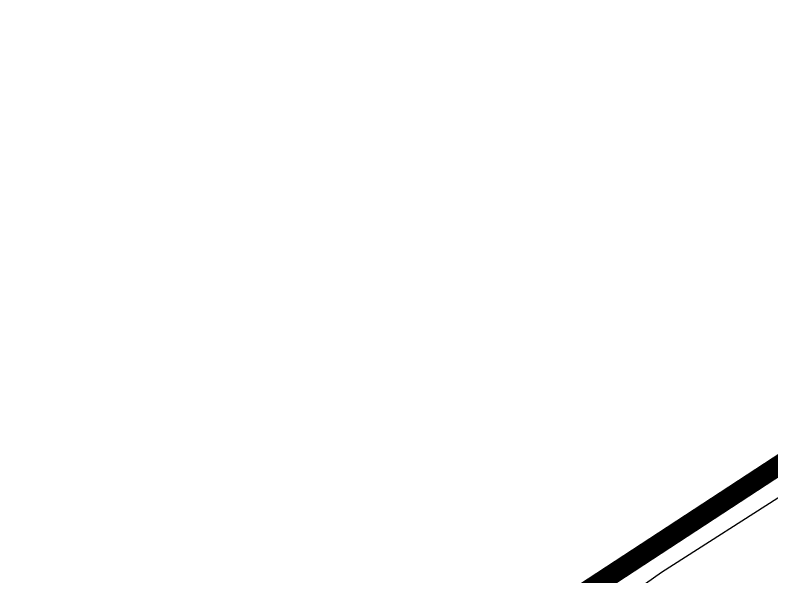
# Model space of a CAD drawing. Header units: inches. Extents: x 29 to 267, y 155 to 337.
# Drawn here: x 54.19 to 63.84, y 268.43 to 275.61 of the extents above; entities that cross this region are included whole.
import ezdxf

# ---------------------------------------------------------------- set-up
doc = ezdxf.new("R2010")
doc.units = ezdxf.units.IN
doc.layers.add('Board Outline', color=216, linetype='Continuous')
doc.layers.add('Bottom Layer', color=5, linetype='Continuous')

msp = doc.modelspace()

# ---------------------------------------------------------------- linework, layer by layer
at = {"layer": 'Board Outline'}
msp.add_lwpolyline([(55.14453537999999, 191.49055174, 0.254, 0.254, -2.4521854228508), (125.14466462, 191.49055174, 0.254, 0.254, 0)], format="xyseb", dxfattribs=at)
at = {"layer": 'Bottom Layer'}
for p, q in [((62.4343303, 268.49334668), (64.26758038, 269.66807636)), ((60.65434402, 267.23942234), (62.4343303, 268.49334668))]:
    msp.add_line(p, q, dxfattribs=at)

doc.saveas('drawing.dxf')
